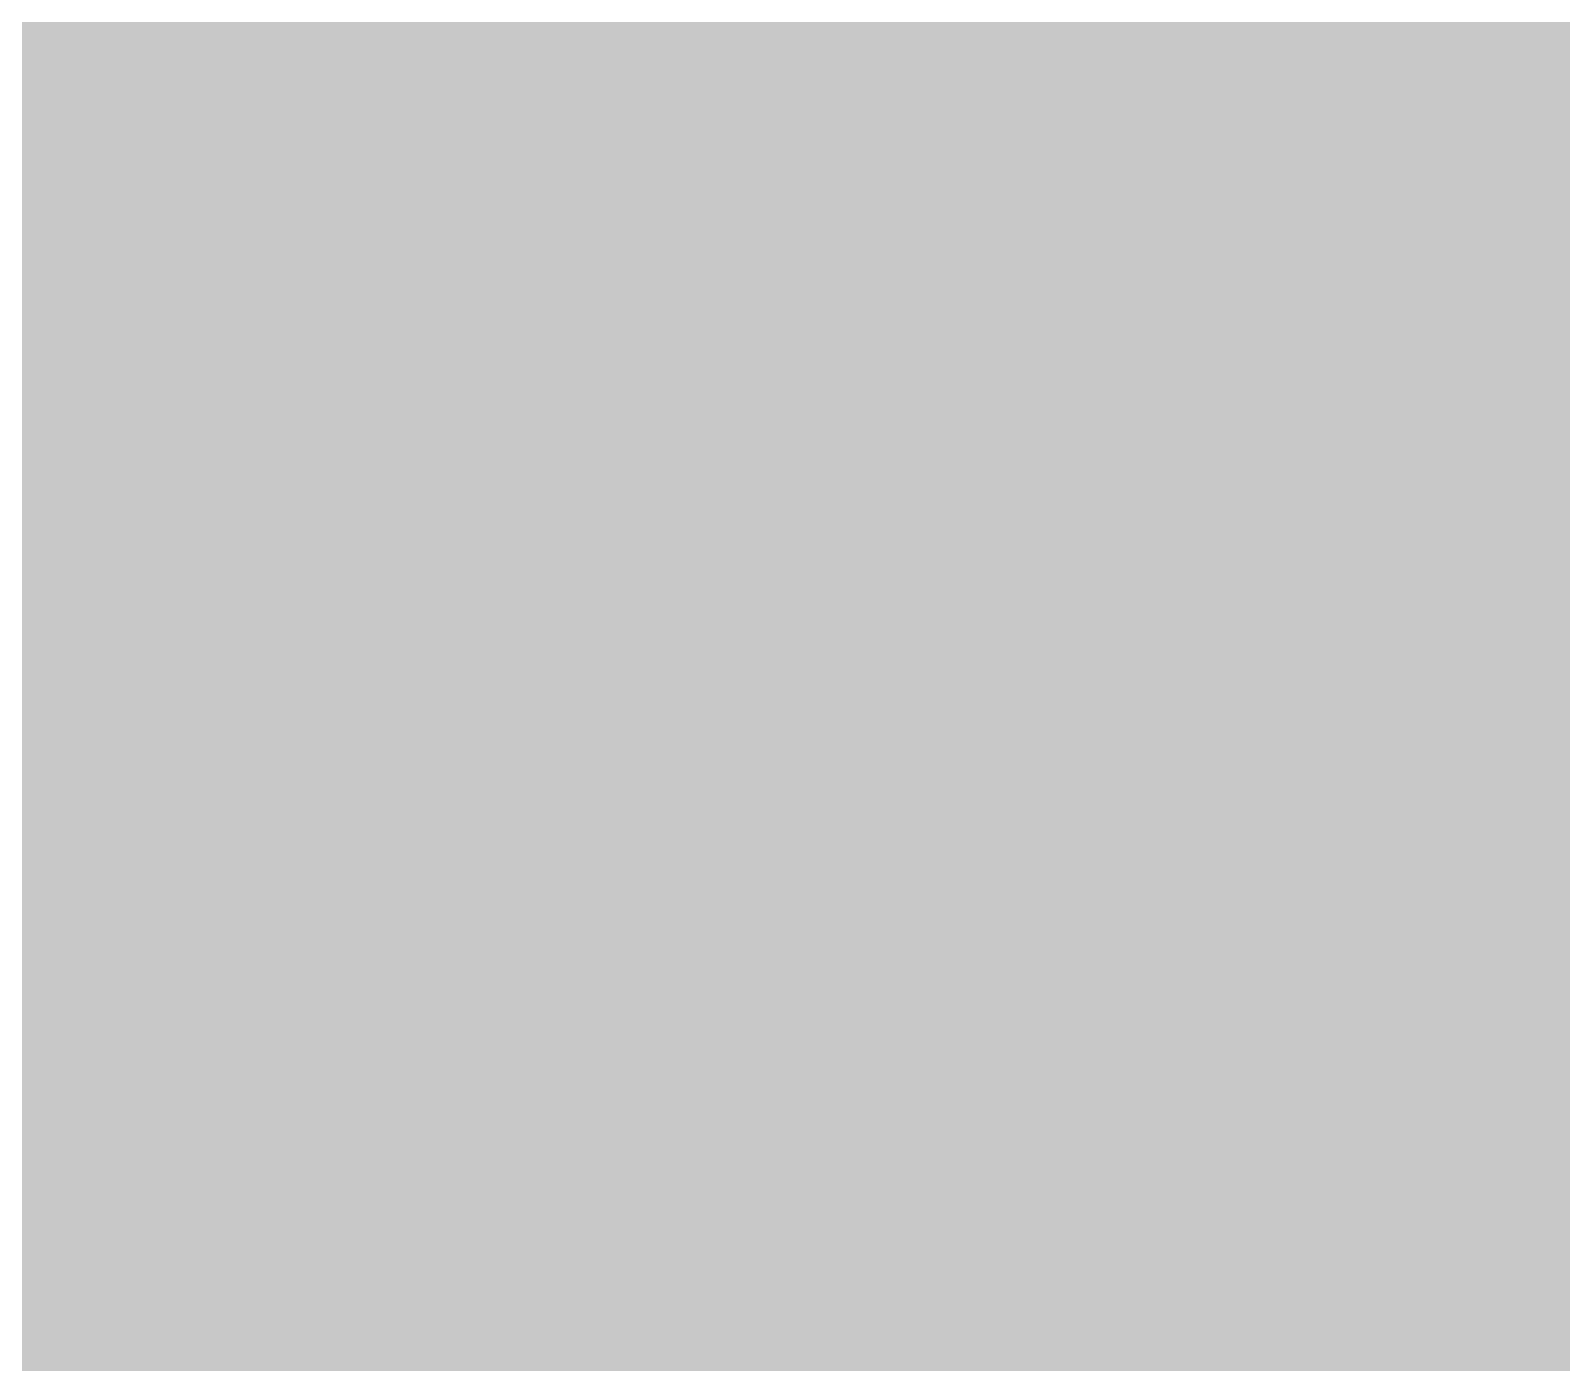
# Model space of a CAD drawing. Header units: inches. Extents: x 22 to 371, y 55 to 284.
# Drawn here: x 89.3116 to 89.7034, y 100.0973 to 100.4381 of the extents above; entities that cross this region are included whole.
import ezdxf

# ---------------------------------------------------------------- set-up
doc = ezdxf.new("R2010")
doc.units = ezdxf.units.IN
for name, color, linetype in [('Bottom Layer', 5, 'Continuous'), ('Bottom Solder', 6, 'Continuous'), ('Drill Drawing', 1, 'Continuous'), ('Layer 1', 16, 'Continuous'), ('Layer 2', 76, 'Continuous'), ('Top Layer', 1, 'Continuous'), ('Top Paste', 8, 'Continuous'), ('Top Solder', 216, 'Continuous'), ('Via Holes', 16, 'Continuous')]:
    doc.layers.add(name, color=color, linetype=linetype)

# ---------------------------------------------------------------- blocks, each defined once
blk = doc.blocks.new('C___1206_413')
at = {"layer": 'Top Layer'}
blk.add_hatch(color=1, dxfattribs=at).paths.add_polyline_path([(0.50801, 0.88899), (2.03201, 0.88899), (2.03201, -0.88901), (0.50801, -0.88901)])
at = {"layer": 'Top Paste'}
blk.add_hatch(color=8, dxfattribs=at).paths.add_polyline_path([(0.50801, 0.88899), (2.03201, 0.88899), (2.03201, -0.88901), (0.50801, -0.88901)])
at = {"layer": 'Top Solder'}
blk.add_hatch(color=216, dxfattribs=at).paths.add_polyline_path([(0.40641, 0.99059), (2.13361, 0.99059), (2.13361, -0.99061), (0.40641, -0.99061)])

msp = doc.modelspace()

# ---------------------------------------------------------------- hatches: boundary and pattern name
at = {"layer": 'Bottom Layer'}
h = msp.add_hatch(color=5, dxfattribs=at)
edge = h.paths.add_edge_path()
edge.add_arc((89.399, 100.40264), 0.3, 0, 360)
at = {"layer": 'Bottom Solder'}
h = msp.add_hatch(color=6, dxfattribs=at)
edge = h.paths.add_edge_path()
edge.add_arc((89.399, 100.40264), 0.4016, 0, 360)
at = {"layer": 'Layer 1'}
h = msp.add_hatch(color=16, dxfattribs=at)
edge = h.paths.add_edge_path()
edge.add_arc((89.399, 100.40264), 0.3, 0, 360)
at = {"layer": 'Layer 2'}
h = msp.add_hatch(color=76, dxfattribs=at)
edge = h.paths.add_edge_path()
edge.add_arc((89.399, 100.40264), 0.3, 0, 360)
at = {"layer": 'Top Layer'}
msp.add_hatch(color=1, dxfattribs=at).paths.add_polyline_path([(110.0836, 108.0008), (110.0836, 95.8088), (108.47023, 95.8088), (108.47023, 99.99221), (108.33661, 100.42546), (108.33661, 100.93054), (108.17621, 100.93054), (107.65608, 101.66202), (107.65608, 102.6668), (104.9782, 102.6668), (104.9782, 95.77034), (98.2091, 95.77034), (98.2091, 101.62576), (95.7324, 101.62576), (95.7324, 103.46726), (91.2876, 103.46726), (91.2876, 98.01393), (90.96648, 98.01393), (90.96648, 98.03037), (89.75848, 98.03037), (89.75848, 98.00535), (89.23885, 98.00535), (89.04246, 98.03037), (89.04246, 98.70542), (89.04151, 98.71021), (89.04151, 98.95539), (89.03748, 98.95539), (89.03748, 110.4764), (110.0836, 110.4764)])
h = msp.add_hatch(color=1, dxfattribs=at)
edge = h.paths.add_edge_path()
edge.add_arc((89.399, 100.40264), 0.3, 0, 360)
at = {"layer": 'Top Solder'}
h = msp.add_hatch(color=216, dxfattribs=at)
edge = h.paths.add_edge_path()
edge.add_arc((89.399, 100.40264), 0.4016, 0, 360)
at = {"layer": 'Via Holes'}
h = msp.add_hatch(color=7, dxfattribs=at)
edge = h.paths.add_edge_path()
edge.add_arc((89.399, 100.40264), 0.15, 0, 360)

# ---------------------------------------------------------------- linework, layer by layer
at = {"layer": 'Bottom Layer'}
msp.add_lwpolyline([(84.46182, 100.40264, 0.381, 0.381, 0), (89.399, 100.40264, 0.381, 0.381, 0)], format="xyseb", dxfattribs=at)
msp.add_lwpolyline([(89.30375, 100.40264, 0.1905, 0.1905, 1), (89.49425, 100.40264, 0.1905, 0.1905, 1)], format="xyseb", close=True, dxfattribs=at)
at = {"layer": 'Drill Drawing'}
for points in [[(89.526, 100.40264, 0.0508, 0.0508, 0), (89.653, 100.65664, 0.0508, 0.0508, 0)], [(89.526, 100.40264, 0.0508, 0.0508, 0), (89.653, 100.14864, 0.0508, 0.0508, 0)], [(89.145, 100.14864, 0.0508, 0.0508, 0), (89.399, 100.27564, 0.0508, 0.0508, 0)], [(89.399, 100.27564, 0.0508, 0.0508, 0), (89.653, 100.14864, 0.0508, 0.0508, 0)]]:
    msp.add_lwpolyline(points, format="xyseb", dxfattribs=at)
for points in [[(89.5133, 100.40264, 0.0254, 0.0254, 1), (89.5387, 100.40264, 0.0254, 0.0254, 1)], [(89.5133, 100.40264, 0.0254, 0.0254, 1), (89.5387, 100.40264, 0.0254, 0.0254, 1)], [(89.3863, 100.27564, 0.0254, 0.0254, 1), (89.4117, 100.27564, 0.0254, 0.0254, 1)], [(89.3863, 100.27564, 0.0254, 0.0254, 1), (89.4117, 100.27564, 0.0254, 0.0254, 1)], [(89.6403, 100.14864, 0.0254, 0.0254, 1), (89.6657, 100.14864, 0.0254, 0.0254, 1)], [(89.6403, 100.14864, 0.0254, 0.0254, 1), (89.6657, 100.14864, 0.0254, 0.0254, 1)]]:
    msp.add_lwpolyline(points, format="xyseb", close=True, dxfattribs=at)

# ---------------------------------------------------------------- block references
msp.add_blockref('C___1206_413', (88.91249, 100.35577))

doc.saveas('drawing.dxf')
